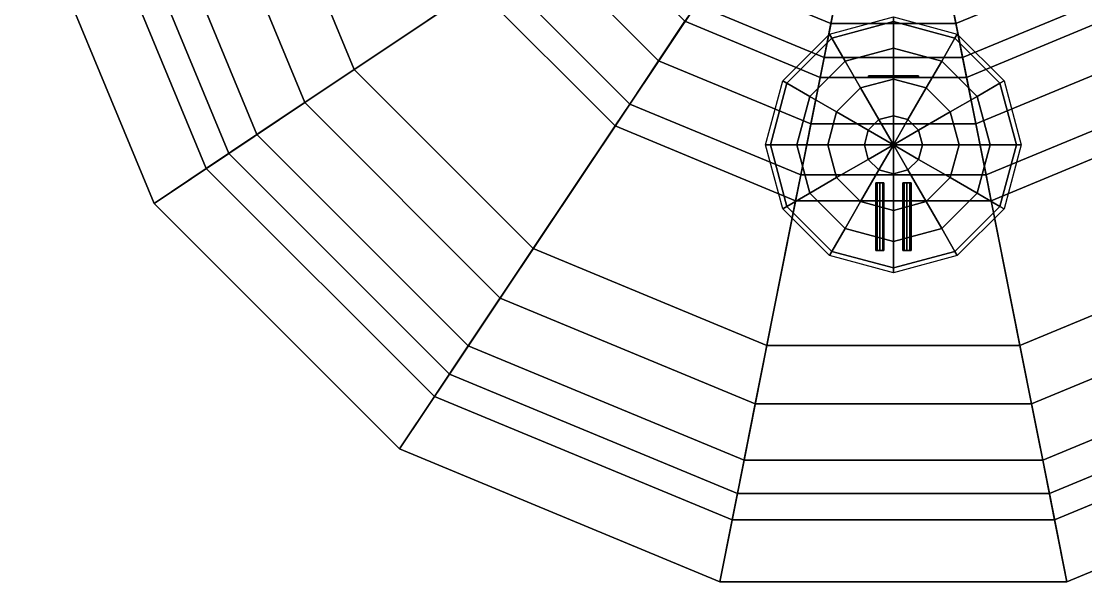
# Model space of a CAD drawing. Header units: millimetres. Extents: x -12.9 to 12.9, y -12.9 to 24.1.
# Drawn here: x -12.9 to 2.84, y -12.9 to -4.61 of the extents above; entities that cross this region are included whole.
import ezdxf

# ---------------------------------------------------------------- set-up
doc = ezdxf.new("R2010")
doc.units = ezdxf.units.MM
doc.layers.add('bottom', color=2, linetype='Continuous')
doc.layers.add('turret', color=1, linetype='Continuous')

msp = doc.modelspace()

# ---------------------------------------------------------------- linework, layer by layer
for points in [[(-7.974, -5.328, 2.08), (-6.161, -4.117, 2.66), (-7.268, -1.446, 2.66), (-9.406, -1.871, 2.08)], [(-9.412, -6.289, 1.4), (-7.974, -5.328, 2.08), (-9.406, -1.871, 2.08), (-11.102, -2.208, 1.4)], [(-10.161, -6.789, 0.85), (-9.412, -6.289, 1.4), (-11.102, -2.208, 1.4), (-11.985, -2.384, 0.85)], [(-10.934, -7.306), (-10.161, -6.789, 0.85), (-11.985, -2.384, 0.85), (-12.897, -2.565)], [(-0.925, -4.649, 5.92), (-0.7, -3.521, 6.95), (-1.994, -2.985, 6.95), (-2.633, -3.941, 5.92)], [(2.633, -3.941, 5.92), (1.994, -2.985, 6.95), (0.7, -3.521, 6.95), (0.925, -4.649, 5.92)], [(-3.472, -5.197, 3.06), (-3.083, -4.615, 3.58), (-4.615, -3.083, 3.58), (-5.197, -3.472, 3.06)], [(-3.9, -5.837, 2.66), (-3.472, -5.197, 3.06), (-5.197, -3.472, 3.06), (-5.837, -3.9, 2.66)], [(0.925, -4.649, 5.92), (0.7, -3.521, 6.95), (-0.7, -3.521, 6.95), (-0.925, -4.649, 5.92)], [(-4.117, -6.161, 2.66), (-3.9, -5.837, 2.66), (-5.837, -3.9, 2.66), (-6.161, -4.117, 2.66)], [(-1.024, -5.149, 5.92), (-0.925, -4.649, 5.92), (-2.633, -3.941, 5.92), (-2.917, -4.365, 5.92)], [(2.917, -4.365, 5.92), (2.633, -3.941, 5.92), (0.925, -4.649, 5.92), (1.024, -5.149, 5.92)], [(-5.328, -7.974, 2.08), (-4.117, -6.161, 2.66), (-6.161, -4.117, 2.66), (-7.974, -5.328, 2.08)], [(-1.083, -5.443, 5.68), (-1.024, -5.149, 5.92), (-2.917, -4.365, 5.92), (-3.083, -4.615, 5.68)], [(3.083, -4.615, 5.68), (2.917, -4.365, 5.92), (1.024, -5.149, 5.92), (1.083, -5.443, 5.68)], [(-1.219, -6.13, 3.06), (-1.083, -5.443, 3.58), (-3.083, -4.615, 3.58), (-3.472, -5.197, 3.06)], [(-1.083, -5.443, 3.58), (-1.083, -5.443, 5.68), (-3.083, -4.615, 5.68), (-3.083, -4.615, 3.58)], [(1.024, -5.149, 5.92), (0.925, -4.649, 5.92), (-0.925, -4.649, 5.92), (-1.024, -5.149, 5.92)], [(3.472, -5.197, 3.06), (3.083, -4.615, 3.58), (1.083, -5.443, 3.58), (1.219, -6.13, 3.06)], [(3.083, -4.615, 3.58), (3.083, -4.615, 5.68), (1.083, -5.443, 5.68), (1.083, -5.443, 3.58)], [(1.083, -5.443, 5.68), (1.024, -5.149, 5.92), (-1.024, -5.149, 5.92), (-1.083, -5.443, 5.68)], [(-6.289, -9.412, 1.4), (-5.328, -7.974, 2.08), (-7.974, -5.328, 2.08), (-9.412, -6.289, 1.4)], [(-1.37, -6.885, 2.66), (-1.219, -6.13, 3.06), (-3.472, -5.197, 3.06), (-3.9, -5.837, 2.66)], [(3.9, -5.837, 2.66), (3.472, -5.197, 3.06), (1.219, -6.13, 3.06), (1.37, -6.885, 2.66)], [(1.219, -6.13, 3.06), (1.083, -5.443, 3.58), (-1.083, -5.443, 3.58), (-1.219, -6.13, 3.06)], [(-1.083, -5.443, 3.58), (-0.37, -5.443, 4.63), (-0.37, -5.443, 4.63), (-1.083, -5.443, 5.68)], [(-0.37, -5.443, 4.63), (-0.262, -5.443, 4.892), (-0.262, -5.443, 4.892), (-1.083, -5.443, 5.68)], [(-0.262, -5.443, 4.892), (0, -5.443, 5), (0, -5.443, 5), (-1.083, -5.443, 5.68)], [(0, -5.443, 5), (1.083, -5.443, 5.68), (1.083, -5.443, 5.68), (-1.083, -5.443, 5.68)], [(-0.262, -5.443, 4.368), (-0.37, -5.443, 4.63), (-0.37, -5.443, 4.63), (-1.083, -5.443, 3.58)], [(0, -5.443, 4.26), (-0.262, -5.443, 4.368), (-0.262, -5.443, 4.368), (-1.083, -5.443, 3.58)], [(1.083, -5.443, 3.58), (0, -5.443, 4.26), (0, -5.443, 4.26), (-1.083, -5.443, 3.58)], [(0, -5.423, 4.26), (0.262, -5.423, 4.368), (-0.37, -5.423, 4.63), (-0.262, -5.423, 4.368)], [(0.262, -5.423, 4.368), (0.37, -5.423, 4.63), (-0.262, -5.423, 4.892), (-0.37, -5.423, 4.63)], [(-0.262, -5.443, 4.892), (-0.37, -5.443, 4.63), (-0.37, -5.423, 4.63), (-0.262, -5.423, 4.892)], [(-0.37, -5.443, 4.63), (-0.262, -5.443, 4.368), (-0.262, -5.423, 4.368), (-0.37, -5.423, 4.63)], [(-0.262, -5.443, 4.368), (0, -5.443, 4.26), (0, -5.423, 4.26), (-0.262, -5.423, 4.368)], [(0.37, -5.423, 4.63), (0.262, -5.423, 4.892), (0, -5.423, 5), (-0.262, -5.423, 4.892)], [(0, -5.443, 5), (-0.262, -5.443, 4.892), (-0.262, -5.423, 4.892), (0, -5.423, 5)], [(0, -5.443, 4.26), (0.262, -5.443, 4.368), (0.262, -5.423, 4.368), (0, -5.423, 4.26)], [(0.262, -5.443, 4.892), (0, -5.443, 5), (0, -5.423, 5), (0.262, -5.423, 4.892)], [(0.262, -5.443, 4.892), (1.083, -5.443, 5.68), (1.083, -5.443, 5.68), (0, -5.443, 5)], [(1.083, -5.443, 3.58), (0.262, -5.443, 4.368), (0.262, -5.443, 4.368), (0, -5.443, 4.26)], [(0.37, -5.443, 4.63), (0.262, -5.443, 4.892), (0.262, -5.423, 4.892), (0.37, -5.423, 4.63)], [(0.262, -5.443, 4.368), (0.37, -5.443, 4.63), (0.37, -5.423, 4.63), (0.262, -5.423, 4.368)], [(0.37, -5.443, 4.63), (1.083, -5.443, 5.68), (1.083, -5.443, 5.68), (0.262, -5.443, 4.892)], [(1.083, -5.443, 3.58), (0.37, -5.443, 4.63), (0.37, -5.443, 4.63), (0.262, -5.443, 4.368)], [(1.083, -5.443, 3.58), (1.083, -5.443, 5.68), (1.083, -5.443, 5.68), (0.37, -5.443, 4.63)], [(-1.446, -7.268, 2.66), (-1.37, -6.885, 2.66), (-3.9, -5.837, 2.66), (-4.117, -6.161, 2.66)], [(4.117, -6.161, 2.66), (3.9, -5.837, 2.66), (1.37, -6.885, 2.66), (1.446, -7.268, 2.66)], [(1.37, -6.885, 2.66), (1.219, -6.13, 3.06), (-1.219, -6.13, 3.06), (-1.37, -6.885, 2.66)], [(-6.789, -10.161, 0.85), (-6.289, -9.412, 1.4), (-9.412, -6.289, 1.4), (-10.161, -6.789, 0.85)], [(-1.871, -9.406, 2.08), (-1.446, -7.268, 2.66), (-4.117, -6.161, 2.66), (-5.328, -7.974, 2.08)], [(5.328, -7.974, 2.08), (4.117, -6.161, 2.66), (1.446, -7.268, 2.66), (1.871, -9.406, 2.08)], [(-7.306, -10.934), (-6.789, -10.161, 0.85), (-10.161, -6.789, 0.85), (-10.934, -7.306)], [(1.446, -7.268, 2.66), (1.37, -6.885, 2.66), (-1.37, -6.885, 2.66), (-1.446, -7.268, 2.66)], [(1.871, -9.406, 2.08), (1.446, -7.268, 2.66), (-1.446, -7.268, 2.66), (-1.871, -9.406, 2.08)], [(-2.208, -11.102, 1.4), (-1.871, -9.406, 2.08), (-5.328, -7.974, 2.08), (-6.289, -9.412, 1.4)], [(6.289, -9.412, 1.4), (5.328, -7.974, 2.08), (1.871, -9.406, 2.08), (2.208, -11.102, 1.4)], [(-2.384, -11.985, 0.85), (-2.208, -11.102, 1.4), (-6.289, -9.412, 1.4), (-6.789, -10.161, 0.85)], [(2.208, -11.102, 1.4), (1.871, -9.406, 2.08), (-1.871, -9.406, 2.08), (-2.208, -11.102, 1.4)], [(6.789, -10.161, 0.85), (6.289, -9.412, 1.4), (2.208, -11.102, 1.4), (2.384, -11.985, 0.85)], [(-2.565, -12.897), (-2.384, -11.985, 0.85), (-6.789, -10.161, 0.85), (-7.306, -10.934)], [(7.306, -10.934), (6.789, -10.161, 0.85), (2.384, -11.985, 0.85), (2.565, -12.897)], [(2.384, -11.985, 0.85), (2.208, -11.102, 1.4), (-2.208, -11.102, 1.4), (-2.384, -11.985, 0.85)], [(2.565, -12.897), (2.384, -11.985, 0.85), (-2.384, -11.985, 0.85), (-2.565, -12.897)]]:
    msp.add_3dface(points)
at = {"layer": 'bottom'}
for points in [[(-3.276, -2.189, 0.85), (-8.705, -5.817, 0.75), (-10.269, -2.043, 0.75), (-3.864, -0.769, 0.85)], [(-8.705, -5.817, 0.75), (-9.828, -6.567), (-11.593, -2.306), (-10.269, -2.043, 0.75)], [(-2.189, -3.276, 0.85), (-5.817, -8.705, 0.75), (-8.705, -5.817, 0.75), (-3.276, -2.189, 0.85)], [(3.276, -2.189, 0.85), (8.705, -5.817, 0.75), (5.817, -8.705, 0.75), (2.189, -3.276, 0.85)], [(-9.828, -6.567), (-10.934, -7.306), (-12.897, -2.565), (-11.593, -2.306)], [(-0.769, -3.864, 0.85), (-2.043, -10.269, 0.75), (-5.817, -8.705, 0.75), (-2.189, -3.276, 0.85)], [(2.189, -3.276, 0.85), (5.817, -8.705, 0.75), (2.043, -10.269, 0.75), (0.769, -3.864, 0.85)], [(0.769, -3.864, 0.85), (2.043, -10.269, 0.75), (-2.043, -10.269, 0.75), (-0.769, -3.864, 0.85)], [(-5.817, -8.705, 0.75), (-6.567, -9.828), (-9.828, -6.567), (-8.705, -5.817, 0.75)], [(-6.567, -9.828), (-7.306, -10.934), (-10.934, -7.306), (-9.828, -6.567)], [(-2.043, -10.269, 0.75), (-2.306, -11.593), (-6.567, -9.828), (-5.817, -8.705, 0.75)], [(5.817, -8.705, 0.75), (6.567, -9.828), (2.306, -11.593), (2.043, -10.269, 0.75)], [(-2.306, -11.593), (-2.565, -12.897), (-7.306, -10.934), (-6.567, -9.828)], [(6.567, -9.828), (7.306, -10.934), (2.565, -12.897), (2.306, -11.593)], [(2.043, -10.269, 0.75), (2.306, -11.593), (-2.306, -11.593), (-2.043, -10.269, 0.75)], [(2.306, -11.593), (2.565, -12.897), (-2.565, -12.897), (-2.306, -11.593)]]:
    msp.add_3dface(points, dxfattribs=at)
at = {"layer": 'turret'}
for points in [[(-0.91, -4.864, 0.31), (-0.945, -4.803, 0.8), (0, -4.55, 0.8), (0, -4.62, 0.31)], [(0, -4.62, 0.31), (0, -4.55, 0.8), (0.945, -4.803, 0.8), (0.91, -4.864, 0.31)], [(-0.715, -5.202, -0.31), (-0.91, -4.864, 0.31), (0, -4.62, 0.31), (0, -5.01, -0.31)], [(0, -5.01, -0.31), (0, -4.62, 0.31), (0.91, -4.864, 0.31), (0.715, -5.202, -0.31)], [(-1.576, -5.53, 0.31), (-1.637, -5.495, 0.8), (-0.945, -4.803, 0.8), (-0.91, -4.864, 0.31)], [(-1.238, -5.725, -0.31), (-1.576, -5.53, 0.31), (-0.91, -4.864, 0.31), (-0.715, -5.202, -0.31)], [(0.715, -5.202, -0.31), (0.91, -4.864, 0.31), (1.576, -5.53, 0.31), (1.238, -5.725, -0.31)], [(0.91, -4.864, 0.31), (0.945, -4.803, 0.8), (1.637, -5.495, 0.8), (1.576, -5.53, 0.31)], [(-0.485, -5.6, -0.68), (-0.715, -5.202, -0.31), (0, -5.01, -0.31), (0, -5.47, -0.68)], [(0, -5.47, -0.68), (0, -5.01, -0.31), (0.715, -5.202, -0.31), (0.485, -5.6, -0.68)], [(-0.84, -5.955, -0.68), (-1.238, -5.725, -0.31), (-0.715, -5.202, -0.31), (-0.485, -5.6, -0.68)], [(0.485, -5.6, -0.68), (0.715, -5.202, -0.31), (1.238, -5.725, -0.31), (0.84, -5.955, -0.68)], [(-1.82, -6.44, 0.31), (-1.89, -6.44, 0.8), (-1.637, -5.495, 0.8), (-1.576, -5.53, 0.31)], [(-0.215, -6.068, -0.93), (-0.485, -5.6, -0.68), (0, -5.47, -0.68), (0, -6.01, -0.93)], [(0, -6.01, -0.93), (0, -5.47, -0.68), (0.485, -5.6, -0.68), (0.215, -6.068, -0.93)], [(1.576, -5.53, 0.31), (1.637, -5.495, 0.8), (1.89, -6.44, 0.8), (1.82, -6.44, 0.31)], [(-1.43, -6.44, -0.31), (-1.82, -6.44, 0.31), (-1.576, -5.53, 0.31), (-1.238, -5.725, -0.31)], [(-0.372, -6.225, -0.93), (-0.84, -5.955, -0.68), (-0.485, -5.6, -0.68), (-0.215, -6.068, -0.93)], [(0.215, -6.068, -0.93), (0.485, -5.6, -0.68), (0.84, -5.955, -0.68), (0.372, -6.225, -0.93)], [(1.238, -5.725, -0.31), (1.576, -5.53, 0.31), (1.82, -6.44, 0.31), (1.43, -6.44, -0.31)], [(-0.97, -6.44, -0.68), (-1.43, -6.44, -0.31), (-1.238, -5.725, -0.31), (-0.84, -5.955, -0.68)], [(0.84, -5.955, -0.68), (1.238, -5.725, -0.31), (1.43, -6.44, -0.31), (0.97, -6.44, -0.68)], [(-0.43, -6.44, -0.93), (-0.97, -6.44, -0.68), (-0.84, -5.955, -0.68), (-0.372, -6.225, -0.93)], [(0.372, -6.225, -0.93), (0.84, -5.955, -0.68), (0.97, -6.44, -0.68), (0.43, -6.44, -0.93)], [(0, -6.44, -0.98), (-0.372, -6.225, -0.93), (-0.215, -6.068, -0.93), (0, -6.44, -0.98)], [(0, -6.44, -0.98), (-0.215, -6.068, -0.93), (0, -6.01, -0.93), (0, -6.44, -0.98)], [(0, -6.44, -0.98), (0, -6.01, -0.93), (0.215, -6.068, -0.93), (0, -6.44, -0.98)], [(0, -6.44, -0.98), (0.215, -6.068, -0.93), (0.372, -6.225, -0.93), (0, -6.44, -0.98)], [(0, -6.44, -0.98), (-0.43, -6.44, -0.93), (-0.372, -6.225, -0.93), (0, -6.44, -0.98)], [(0, -6.44, -0.98), (0.372, -6.225, -0.93), (0.43, -6.44, -0.93), (0, -6.44, -0.98)], [(-1.576, -7.35, 0.31), (-1.637, -7.385, 0.8), (-1.89, -6.44, 0.8), (-1.82, -6.44, 0.31)], [(-1.238, -7.155, -0.31), (-1.576, -7.35, 0.31), (-1.82, -6.44, 0.31), (-1.43, -6.44, -0.31)], [(-0.84, -6.925, -0.68), (-1.238, -7.155, -0.31), (-1.43, -6.44, -0.31), (-0.97, -6.44, -0.68)], [(-0.372, -6.655, -0.93), (-0.84, -6.925, -0.68), (-0.97, -6.44, -0.68), (-0.43, -6.44, -0.93)], [(0, -6.44, -0.98), (-0.372, -6.655, -0.93), (-0.43, -6.44, -0.93), (0, -6.44, -0.98)], [(0, -6.44, -0.98), (-0.215, -6.812, -0.93), (-0.372, -6.655, -0.93), (0, -6.44, -0.98)], [(0, -6.44, -0.98), (0, -6.87, -0.93), (-0.215, -6.812, -0.93), (0, -6.44, -0.98)], [(0, -6.44, -0.98), (0.215, -6.812, -0.93), (0, -6.87, -0.93), (0, -6.44, -0.98)], [(0, -6.44, -0.98), (0.372, -6.655, -0.93), (0.215, -6.812, -0.93), (0, -6.44, -0.98)], [(0, -6.44, -0.98), (0.43, -6.44, -0.93), (0.372, -6.655, -0.93), (0, -6.44, -0.98)], [(0.43, -6.44, -0.93), (0.97, -6.44, -0.68), (0.84, -6.925, -0.68), (0.372, -6.655, -0.93)], [(0.97, -6.44, -0.68), (1.43, -6.44, -0.31), (1.238, -7.155, -0.31), (0.84, -6.925, -0.68)], [(1.43, -6.44, -0.31), (1.82, -6.44, 0.31), (1.576, -7.35, 0.31), (1.238, -7.155, -0.31)], [(1.82, -6.44, 0.31), (1.89, -6.44, 0.8), (1.637, -7.385, 0.8), (1.576, -7.35, 0.31)], [(-0.215, -6.812, -0.93), (-0.485, -7.28, -0.68), (-0.84, -6.925, -0.68), (-0.372, -6.655, -0.93)], [(0.372, -6.655, -0.93), (0.84, -6.925, -0.68), (0.485, -7.28, -0.68), (0.215, -6.812, -0.93)], [(-0.485, -7.28, -0.68), (-0.715, -7.678, -0.31), (-1.238, -7.155, -0.31), (-0.84, -6.925, -0.68)], [(0, -6.87, -0.93), (0, -7.41, -0.68), (-0.485, -7.28, -0.68), (-0.215, -6.812, -0.93)], [(0.215, -6.812, -0.93), (0.485, -7.28, -0.68), (0, -7.41, -0.68), (0, -6.87, -0.93)], [(0.84, -6.925, -0.68), (1.238, -7.155, -0.31), (0.715, -7.678, -0.31), (0.485, -7.28, -0.68)], [(-0.242, -7, -0.478), (-0.26, -7, -0.52), (-0.26, -8, -0.52), (-0.242, -8, -0.478)], [(-0.26, -7, -0.52), (-0.242, -7, -0.562), (-0.242, -8, -0.562), (-0.26, -8, -0.52)], [(-0.2, -7, -0.46), (-0.242, -7, -0.478), (-0.242, -8, -0.478), (-0.2, -8, -0.46)], [(-0.242, -7, -0.562), (-0.2, -7, -0.58), (-0.2, -8, -0.58), (-0.242, -8, -0.562)], [(-0.158, -7, -0.478), (-0.2, -7, -0.46), (-0.2, -8, -0.46), (-0.158, -8, -0.478)], [(-0.2, -7, -0.58), (-0.158, -7, -0.562), (-0.158, -8, -0.562), (-0.2, -8, -0.58)], [(-0.14, -7, -0.52), (-0.158, -7, -0.478), (-0.158, -8, -0.478), (-0.14, -8, -0.52)], [(-0.158, -7, -0.562), (-0.14, -7, -0.52), (-0.14, -8, -0.52), (-0.158, -8, -0.562)], [(0.158, -7, -0.478), (0.14, -7, -0.52), (0.14, -8, -0.52), (0.158, -8, -0.478)], [(0.14, -7, -0.52), (0.158, -7, -0.562), (0.158, -8, -0.562), (0.14, -8, -0.52)], [(0.2, -7, -0.46), (0.158, -7, -0.478), (0.158, -8, -0.478), (0.2, -8, -0.46)], [(0.158, -7, -0.562), (0.2, -7, -0.58), (0.2, -8, -0.58), (0.158, -8, -0.562)], [(0.242, -7, -0.478), (0.2, -7, -0.46), (0.2, -8, -0.46), (0.242, -8, -0.478)], [(0.2, -7, -0.58), (0.242, -7, -0.562), (0.242, -8, -0.562), (0.2, -8, -0.58)], [(0.26, -7, -0.52), (0.242, -7, -0.478), (0.242, -8, -0.478), (0.26, -8, -0.52)], [(0.242, -7, -0.562), (0.26, -7, -0.52), (0.26, -8, -0.52), (0.242, -8, -0.562)], [(-0.715, -7.678, -0.31), (-0.91, -8.016, 0.31), (-1.576, -7.35, 0.31), (-1.238, -7.155, -0.31)], [(1.238, -7.155, -0.31), (1.576, -7.35, 0.31), (0.91, -8.016, 0.31), (0.715, -7.678, -0.31)], [(-0.91, -8.016, 0.31), (-0.945, -8.077, 0.8), (-1.637, -7.385, 0.8), (-1.576, -7.35, 0.31)], [(0, -7.41, -0.68), (0, -7.87, -0.31), (-0.715, -7.678, -0.31), (-0.485, -7.28, -0.68)], [(0.485, -7.28, -0.68), (0.715, -7.678, -0.31), (0, -7.87, -0.31), (0, -7.41, -0.68)], [(1.576, -7.35, 0.31), (1.637, -7.385, 0.8), (0.945, -8.077, 0.8), (0.91, -8.016, 0.31)], [(0, -7.87, -0.31), (0, -8.26, 0.31), (-0.91, -8.016, 0.31), (-0.715, -7.678, -0.31)], [(0.715, -7.678, -0.31), (0.91, -8.016, 0.31), (0, -8.26, 0.31), (0, -7.87, -0.31)], [(0, -8.26, 0.31), (0, -8.33, 0.8), (-0.945, -8.077, 0.8), (-0.91, -8.016, 0.31)], [(-0.158, -8, -0.478), (-0.26, -8, -0.52), (-0.242, -8, -0.562), (-0.14, -8, -0.52)], [(-0.2, -8, -0.46), (-0.242, -8, -0.478), (-0.26, -8, -0.52), (-0.158, -8, -0.478)], [(-0.14, -8, -0.52), (-0.242, -8, -0.562), (-0.2, -8, -0.58), (-0.158, -8, -0.562)], [(0.91, -8.016, 0.31), (0.945, -8.077, 0.8), (0, -8.33, 0.8), (0, -8.26, 0.31)], [(0.2, -8, -0.46), (0.158, -8, -0.478), (0.14, -8, -0.52), (0.242, -8, -0.478)], [(0.242, -8, -0.478), (0.14, -8, -0.52), (0.158, -8, -0.562), (0.26, -8, -0.52)], [(0.26, -8, -0.52), (0.158, -8, -0.562), (0.2, -8, -0.58), (0.242, -8, -0.562)]]:
    msp.add_3dface(points, dxfattribs=at)

doc.saveas('drawing.dxf')
